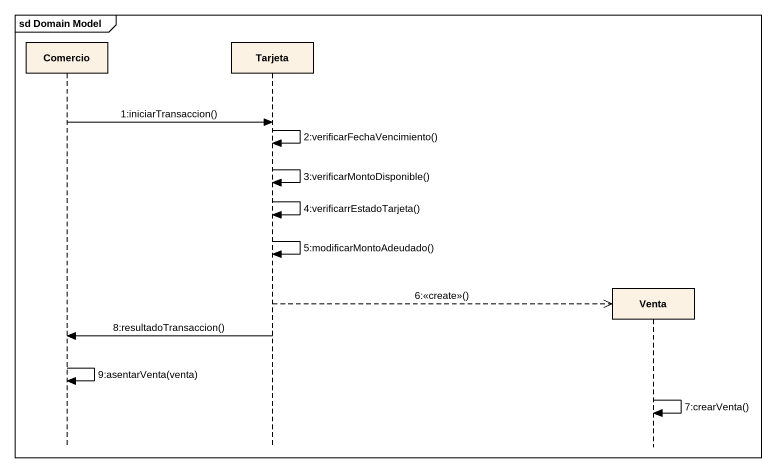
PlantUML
@startuml
mainframe sd Domain Model
hide footbox
participant Comercio
participant Tarjeta
participant Venta

Comercio -> Tarjeta : 1:iniciarTransaccion()
Tarjeta -> Tarjeta : 2:verificarFechaVencimiento()
Tarjeta -> Tarjeta : 3:verificarMontoDisponible()
Tarjeta -> Tarjeta : 4:verificarrEstadoTarjeta()
Tarjeta -> Tarjeta : 5:modificarMontoAdeudado()
Tarjeta -->> Venta ** : 6:<<create>>()
Tarjeta -> Comercio : 8:resultadoTransaccion()
Comercio -> Comercio : 9:asentarVenta(venta)
Venta -> Venta : 7:crearVenta()
@enduml
